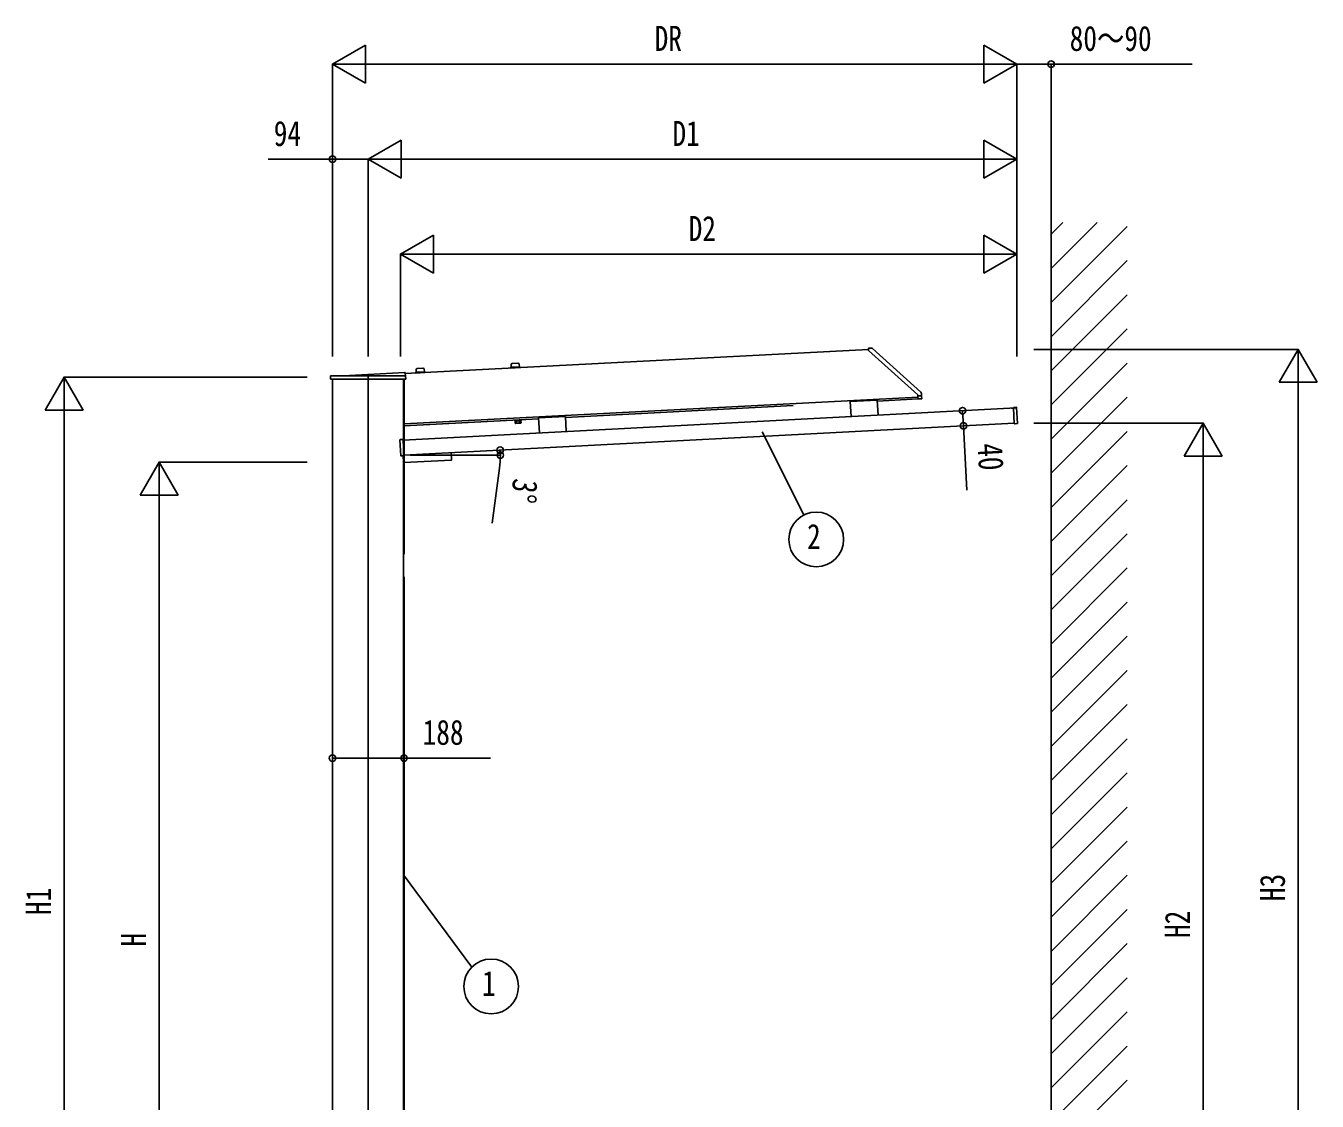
# Model space of a CAD drawing. Units: millimetres, scale not verified. Extents: x -8410 to 8410, y -5940 to 5940.
# Drawn here: x -2073 to 1324, y -2831 to -3 of the extents above; entities that cross this region are included whole.
import ezdxf
from ezdxf.enums import TextEntityAlignment as Align

# ---------------------------------------------------------------- set-up
doc = ezdxf.new("R2010")
doc.units = ezdxf.units.MM
doc.header["$LTSCALE"] = 30
for name, color, linetype in [('0-5_YKK_12', 2, 'Continuous'), ('0-6_YKK_A1', 4, 'Continuous'), ('0-7_YKK_D', 6, 'Continuous')]:
    doc.layers.add(name, color=color, linetype=linetype)
doc.styles.add('ＭＳ ゴシック', font='')
doc.styles.get('ＭＳ ゴシック').set_extended_font_data('MS Gothic')

msp = doc.modelspace()

# ---------------------------------------------------------------- linework, layer by layer
at = {"layer": '0-5_YKK_12'}
msp.add_line((-1172.35, -924.5), (-1172.35, -4377.48), dxfattribs=at)
at = {"layer": '0-6_YKK_A1'}
for p, q in [((623.65, -519.77), (623.65, -3650)), ((623.65, -550.83), (654.7, -519.77)), ((623.65, -640.63), (744.51, -519.77)), ((623.65, -730.43), (823.65, -530.43)), ((623.65, -820.23), (823.65, -620.23)), ((623.65, -910.04), (823.65, -710.04)), ((623.65, -999.84), (823.65, -799.84)), ((-1075.07, -917.46), (143.51, -853.59)), ((143.33, -850.11), (150.93, -850.17)), ((143.35, -850.57), (143.33, -850.11)), ((143.35, -850.57), (143.65, -856.2)), ((143.81, -856.54), (273.3, -973.13)), ((153.57, -851.2), (281.43, -966.32)), ((-1238.6, -922.92), (-1076.37, -914.42)), ((-1075.32, -915.3), (-1074.34, -923.88)), ((-1047.32, -914.07), (-1047.33, -915.6)), ((-1047.33, -915.6), (-1023.37, -914.35)), ((-1047.33, -915.6), (-1023.37, -914.35)), ((-1047.31, -916), (-1047.33, -915.6)), ((-1047.31, -916), (-1023.35, -914.75)), ((-1046.85, -913.58), (-1024.06, -912.38)), ((-1046.26, -906.85), (-1046.32, -913.55)), ((-1043.42, -903.88), (-1028.48, -903.1)), ((-1025.35, -905.76), (-1024.59, -912.41)), ((-1023.54, -912.82), (-1023.37, -914.35)), ((-1023.35, -914.75), (-1023.37, -914.35)), ((-797.66, -900.99), (-797.68, -902.52)), ((-797.68, -902.52), (-773.71, -901.26)), ((-797.68, -902.52), (-773.71, -901.26)), ((-797.66, -902.92), (-797.68, -902.52)), ((-797.66, -902.92), (-773.69, -901.66)), ((-797.19, -900.49), (-774.41, -899.3)), ((-796.6, -893.77), (-796.66, -900.46)), ((-793.76, -890.8), (-778.83, -890.02)), ((-775.69, -892.67), (-774.93, -899.32)), ((-773.88, -899.74), (-773.71, -901.26)), ((-773.69, -901.66), (-773.71, -901.26)), ((623.65, -1089.64), (823.65, -889.64)), ((-1271.91, -931.83), (-1271.84, -923.98)), ((-1271.42, -931.83), (-1271.91, -931.83)), ((-1073.94, -931.83), (-1271.42, -931.83)), ((-1270.84, -922.99), (-1075.34, -922.99)), ((-1266.35, -3650), (-1266.35, -931.83)), ((-1079.65, -1391.94), (-1079.65, -931.83)), ((-1078.35, -1391.87), (-1078.35, -931.83)), ((-1074.34, -923.88), (-1074.34, -923.9)), ((-1074.34, -923.9), (-1073.44, -931.83)), ((-1073.44, -931.83), (-1073.94, -931.83)), ((-1078.35, -1049.81), (273.75, -978.95)), ((166.66, -989.57), (274.01, -983.94)), ((273.46, -973.48), (273.55, -975.09)), ((273.6, -976.02), (273.55, -975.09)), ((273.6, -976.02), (281.23, -976.09)), ((273.62, -976.52), (273.6, -976.02)), ((273.62, -976.52), (274.01, -983.94)), ((274.01, -983.94), (281.62, -983.54)), ((281.23, -976.09), (282.64, -976.1)), ((282.75, -969.09), (283.07, -975.17)), ((283.07, -975.17), (283.14, -976.57)), ((623.65, -1179.45), (823.65, -979.45)), ((-1080.7, -1091.99), (531.58, -1007.5)), ((-653.41, -1032.55), (-55.05, -1001.19)), ((166.53, -987.07), (95.63, -990.79)), ((95.63, -990.79), (97.69, -1030.23)), ((166.53, -987.07), (168.6, -1026.52)), ((519.73, -1008.12), (524.9, -1007.85)), ((526.02, -1006.41), (524.82, -1006.47)), ((524.84, -1006.82), (524.82, -1006.47)), ((524.82, -1006.47), (524.82, -1006.47)), ((524.87, -1007.32), (524.84, -1006.82)), ((527.02, -1048.34), (524.87, -1007.32)), ((526.02, -1006.41), (526.02, -1006.41)), ((526.62, -1006.27), (532.51, -1005.96)), ((533.03, -1006.43), (535.23, -1048.37)), ((-1078.6, -1131.94), (526.99, -1047.79)), ((-1078.09, -1054.8), (-1078.35, -1049.85)), ((-1078.09, -1054.8), (-724.32, -1036.26)), ((-770.84, -1041.91), (-785.83, -1042.69)), ((-785.83, -1042.69), (-785.57, -1047.6)), ((-784.54, -1048.13), (-785.57, -1047.6)), ((-785.37, -1042.67), (-785.46, -1041.07)), ((-771.56, -1047.45), (-784.54, -1048.13)), ((-782.08, -1042.5), (-781.82, -1047.41)), ((-774.59, -1042.1), (-774.33, -1047.02)), ((-771.56, -1047.45), (-770.58, -1046.82)), ((-771.38, -1040.33), (-771.29, -1041.93)), ((-770.84, -1041.91), (-770.58, -1046.82)), ((-653.55, -1030.05), (-724.45, -1033.77)), ((-724.45, -1033.77), (-722.38, -1073.21)), ((-653.55, -1030.05), (-651.48, -1069.5)), ((527.04, -1048.84), (527.02, -1048.34)), ((527.04, -1048.84), (527.06, -1049.19)), ((527.06, -1049.19), (528.26, -1049.13)), ((527.06, -1049.19), (527.06, -1049.19)), ((528.26, -1049.13), (528.26, -1049.13)), ((534.76, -1048.9), (528.87, -1049.21)), ((623.65, -1269.25), (823.65, -1069.25)), ((-1088.94, -1091.43), (-1086.74, -1133.38)), ((-1082.57, -1090.6), (-1088.46, -1090.91)), ((-1081.97, -1090.68), (-1080.77, -1090.62)), ((-1081.97, -1090.68), (-1081.97, -1090.68)), ((-1080.75, -1090.97), (-1080.77, -1090.62)), ((-1080.77, -1090.62), (-1080.77, -1090.62)), ((-1080.72, -1091.46), (-1080.75, -1090.97)), ((-1078.57, -1132.49), (-1080.72, -1091.46)), ((-1086.21, -1133.85), (-1080.32, -1133.54)), ((-1080.22, -1133.52), (-1079.33, -1150.5)), ((-1078.53, -1133.34), (-1079.73, -1133.4)), ((-1079.73, -1133.4), (-1079.73, -1133.4)), ((-1079.65, -3650), (-1079.65, -1133.4)), ((-1079.65, -1150), (-1079.35, -1150)), ((-1078.55, -1132.99), (-1078.57, -1132.49)), ((-1078.55, -1132.99), (-1078.53, -1133.34)), ((-1078.53, -1133.34), (-1078.53, -1133.34)), ((-1078.28, -1151.45), (-953.95, -1144.93)), ((-953.97, -1125.4), (-953, -1143.88)), ((623.65, -1359.05), (823.65, -1159.05)), ((623.65, -1448.85), (823.65, -1248.85)), ((623.65, -1538.66), (823.65, -1338.66)), ((-1078.35, -3650), (-1078.35, -1451.45)), ((623.65, -1628.46), (823.65, -1428.46)), ((623.65, -1718.26), (823.65, -1518.26)), ((623.65, -1808.06), (823.65, -1608.06)), ((623.65, -1897.87), (823.65, -1697.87)), ((623.65, -1987.67), (823.65, -1787.67)), ((623.65, -2077.47), (823.65, -1877.47)), ((623.65, -2167.27), (823.65, -1967.27)), ((623.65, -2257.08), (823.65, -2057.08)), ((623.65, -2346.88), (823.65, -2146.88)), ((623.65, -2436.68), (823.65, -2236.68)), ((623.65, -2526.48), (823.65, -2326.48)), ((623.65, -2616.29), (823.65, -2416.29)), ((623.65, -2706.09), (823.65, -2506.09)), ((623.65, -2795.89), (823.65, -2595.89)), ((623.65, -2885.69), (823.65, -2685.69)), ((623.65, -2975.5), (823.65, -2775.5))]:
    msp.add_line(p, q, dxfattribs=at)
msp.add_lwpolyline([(283.14, -976.57), (283.5, -983.45), (281.62, -983.54)], dxfattribs=at)
msp.add_lwpolyline([(-786.99, -1039.55), (-770.01, -1038.66), (-769.93, -1040.26), (-786.91, -1041.15)], close=True, dxfattribs=at)
for centre, radius, start, end in [((144.15, -856.17), 0.5, 183, 228), ((150.89, -854.17), 4, 48, 89.5), ((-1076.31, -915.42), 1, 6.5, 93.00032), ((-1046.82, -914.07), 0.5, 93, 179.5), ((-1043.26, -906.88), 3, 93, 179.5), ((-1028.33, -906.1), 3, 6.5, 93), ((-1024.04, -912.88), 0.5, 6.5, 93), ((-797.16, -900.99), 0.5, 93, 179.5), ((-793.6, -893.79), 3, 93, 179.5), ((-778.67, -893.01), 3, 6.5, 93), ((-774.38, -899.8), 0.5, 6.5, 93), ((-1270.84, -923.99), 1, 90, 176.5048), ((-1270.84, -923.99), 1, 176.5048, 179.5), ((-1241.22, -872.99), 50, 270, 273.00032), ((-1075.34, -923.99), 1, 6.5, 90), ((272.97, -973.5), 0.5, 3, 48), ((278.75, -969.3), 4, 3, 48), ((282.64, -976.6), 0.5, 3, 89.5), ((526.06, -1003.54), 2.86, 272.73957, 279.49104), ((-783.84, -1044.77), 3.32, 238.61575, 307.38425), ((-778.7, -1035.39), 12.42, 255.41205, 290.58795), ((-772.6, -1044.18), 3.32, 238.61575, 307.38425), ((528.58, -1053.4), 4.28, 87.31821, 94.21342), ((-1082.31, -1087.83), 2.86, 266.50896, 273.26043), ((-1079.59, -1137.68), 4.28, 91.78658, 98.68179), ((-1078.33, -1150.45), 1, 183, 273), ((-954, -1143.93), 1, 273, 3)]:
    msp.add_arc(centre, radius, start, end, dxfattribs=at)
for centre, major_axis, ratio, start_param, end_param in [((526.02, -1006.37), (0.599, 0.031), 0.061163, 4.712389, 5.0226887), ((526.63, -1006.57), (0.016, -0.3), 0.998135, 3.1415927, 3.9550709), ((532.53, -1006.46), (0.336, 0.373), 0.99628, 5.4996506, 7.06672), ((528.85, -1048.91), (0.016, -0.3), 0.998135, 5.4698366, 6.2831853), ((534.73, -1048.4), (0.373, -0.336), 0.99628, 5.4996506, 7.06672), ((-1088.44, -1091.41), (-0.373, 0.336), 0.99628, 5.4996506, 7.06672), ((-1082.56, -1090.9), (0.016, -0.3), 0.998135, 2.3281144, 3.1415927), ((-1081.97, -1090.64), (-0.599, -0.031), 0.061163, 1.2604966, 1.5707963), ((-1086.24, -1133.35), (-0.336, -0.373), 0.99628, 5.4996506, 7.06672), ((-1080.34, -1133.24), (0.016, -0.3), 0.998135, 0, 0.8133487)]:
    msp.add_ellipse(centre, major_axis=major_axis, ratio=ratio, start_param=start_param, end_param=end_param, dxfattribs=at)
at = {"layer": '0-7_YKK_D'}
for p, q in [((-1266.35, -103.59), (-1179.75, -53.59)), ((-1179.75, -153.59), (-1179.75, -53.59)), ((533.65, -103.59), (447.05, -53.59)), ((447.05, -53.59), (447.05, -153.59)), ((-1266.35, -872.35), (-1266.35, -102.59)), ((-1266.35, -103.59), (-1179.75, -153.59)), ((-1266.35, -103.59), (-1093.15, -103.59)), ((-1166.35, -103.59), (433.65, -103.59)), ((533.65, -103.59), (360.44, -103.59)), ((533.65, -103.59), (447.05, -153.59)), ((533.65, -872.35), (533.65, -102.59)), ((533.65, -872.35), (533.65, -102.59)), ((623.65, -518.77), (623.65, -102.59)), ((-1172.35, -353.59), (-1085.75, -303.59)), ((-1085.75, -403.59), (-1085.75, -303.59)), ((533.65, -353.59), (447.05, -303.59)), ((447.05, -303.59), (447.05, -403.59)), ((-1266.35, -872.35), (-1266.35, -352.59)), ((-1172.35, -872.35), (-1172.35, -352.59)), ((-1172.35, -872.35), (-1172.35, -352.59)), ((-1172.35, -353.59), (-1085.75, -403.59)), ((-1172.35, -353.59), (-999.15, -353.59)), ((-1072.35, -353.59), (433.65, -353.59)), ((533.65, -353.59), (360.44, -353.59)), ((533.65, -353.59), (447.05, -403.59)), ((533.65, -872.35), (533.65, -352.59)), ((-1087.35, -603.59), (-1000.75, -553.59)), ((-1000.75, -653.59), (-1000.75, -553.59)), ((533.65, -603.59), (447.05, -553.59)), ((447.05, -553.59), (447.05, -653.59)), ((-1087.35, -872.35), (-1087.35, -602.59)), ((-1087.35, -603.59), (-1000.75, -653.59)), ((-1087.35, -603.59), (-914.15, -603.59)), ((-987.35, -603.59), (433.65, -603.59)), ((533.65, -603.59), (360.44, -603.59)), ((533.65, -603.59), (447.05, -653.59)), ((533.65, -872.35), (533.65, -602.59)), ((578.64, -853.59), (1274.65, -853.59)), ((1273.65, -853.59), (1223.65, -940.2)), ((1273.65, -853.59), (1323.65, -940.2)), ((1273.65, -853.59), (1273.65, -1026.8)), ((-1972.35, -927), (-2022.35, -1013.6)), ((-1332.96, -927), (-1973.35, -927)), ((-1972.35, -927), (-1922.35, -1013.6)), ((-1972.35, -927), (-1972.35, -1100.21)), ((1223.65, -940.2), (1323.65, -940.2)), ((1273.65, -953.59), (1273.65, -3550)), ((-2022.35, -1013.6), (-1922.35, -1013.6)), ((-1972.35, -1027), (-1972.35, -3550)), ((578.64, -1047.47), (1024.65, -1047.47)), ((1023.65, -1047.47), (973.65, -1134.07)), ((1023.65, -1047.47), (1073.65, -1134.07)), ((1023.65, -1047.47), (1023.65, -1220.67)), ((-136.36, -1070.77), (-26.48, -1289.06)), ((-1722.35, -1150), (-1772.35, -1236.6)), ((-1332.96, -1150), (-1723.35, -1150)), ((-1722.35, -1150), (-1672.35, -1236.6)), ((-1722.35, -1150), (-1722.35, -1323.21)), ((-1061.51, -1132.03), (-823.95, -1132.03)), ((973.65, -1134.07), (1073.65, -1134.07)), ((1023.65, -3550), (1023.65, -1147.47)), ((-827.21, -1165.95), (-846.55, -1310.26)), ((-1772.35, -1236.6), (-1672.35, -1236.6)), ((-1722.35, -1250), (-1722.35, -3550)), ((-1079.65, -2235.16), (-899.86, -2477.8))]:
    msp.add_line(p, q, dxfattribs=at)
for points in [[(533.65, -103.59), (623.65, -103.59), (994.85, -103.59)], [(-1172.35, -353.59), (-1266.35, -353.59), (-1435.95, -353.59)], [(390.97, -1014.86), (393.06, -1054.81), (401.94, -1224.18)], [(-1266.35, -1928.32), (-1078.35, -1928.32), (-851.15, -1928.32)]]:
    msp.add_lwpolyline(points, dxfattribs=at)
for centre, radius in [((623.65, -103.59), 8.5), ((-1266.35, -353.59), 8.5), ((390.97, -1014.86), 8.5), ((393.06, -1054.81), 8.5), ((-825.3, -1118.66), 8.5), ((-824.95, -1132.03), 8.5), ((5.9, -1353.37), 72), ((-1266.35, -1928.32), 8.5), ((-1078.35, -1928.32), 8.5), ((-849.13, -2528.9), 72)]:
    msp.add_circle(centre, radius, dxfattribs=at)
for start, end in [(360, 3), (352.36703, 360)]:
    msp.add_arc((-1080.35, -1132.03), 255.41, start, end, dxfattribs=at)

# ---------------------------------------------------------------- texts
at = {"layer": '0-7_YKK_D', "style": 'ＭＳ ゴシック', "width": 0.8}
for s, p in [('DR', (-419.15, -88.59)), ('80～90', (672.65, -88.59)), ('94', (-1420.95, -338.59)), ('D1', (-372.15, -338.59)), ('D2', (-329.65, -588.59)), ('2', (-18.1, -1398.37)), ('188', (-1029.35, -1913.32)), ('1', (-873.13, -2573.9))]:
    msp.add_text(s, height=65.98, dxfattribs=at).set_placement(p, align=Align.BOTTOM_LEFT)
for s, rotation, p in [('40', 273, (410.6, -1102.96)), ('3°', 262.367, (-810.04, -1188.43)), ('H3', 90, (1258.65, -2304.6)), ('H1', 90, (-1987.35, -2341.3)), ('H2', 90, (1008.65, -2401.53)), ('H', 90, (-1737.35, -2424))]:
    msp.add_text(s, height=65.98, rotation=rotation, dxfattribs=at).set_placement(p, align=Align.BOTTOM_LEFT)

doc.saveas('drawing.dxf')
